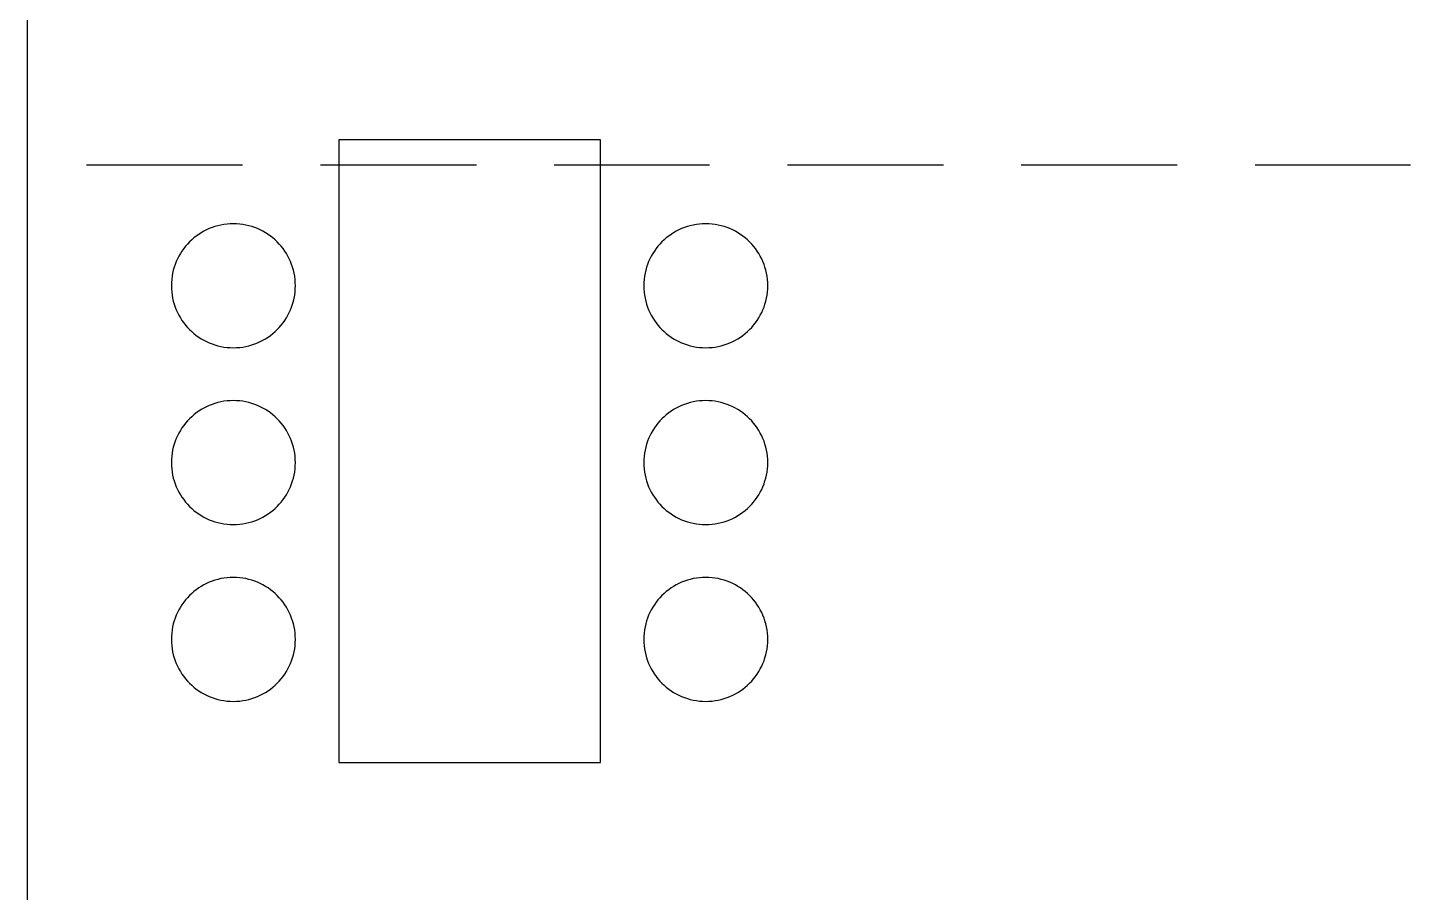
# Model space of a CAD drawing. Header units: millimetres. Extents: x -1120 to 100154, y -9529 to 14223.
# Drawn here: x 0 to 4439, y 4883 to 7661 of the extents above; entities that cross this region are included whole.
import ezdxf

# ---------------------------------------------------------------- set-up
doc = ezdxf.new("R2010")
doc.units = ezdxf.units.MM
doc.linetypes.add('DOTE', pattern=[2.42, 2, -0.2, 0.02, -0.2])
doc.layers.add('A-DOTE', color=1, linetype='Continuous')
doc.layers.add('A-立面看线', color=7, linetype='Continuous')

msp = doc.modelspace()

# ---------------------------------------------------------------- linework, layer by layer
at = {"layer": 'A-DOTE', "linetype": 'DOTE', "ltscale": 1000}
msp.add_line((0, -3700.5), (0, 14221.2), dxfattribs=at)
at = {"layer": 'A-立面看线'}
for points in [[(0, 7035.3), (0, 7535.8)], [(1838.8, 5301), (1838.8, 7300.8), (998.8, 7300.8), (998.8, 5301), (1838.8, 5301)], [(189.3, 7220.3), (689.8, 7220.3)], [(940.1, 7220.3), (1440.6, 7220.3)], [(1690.8, 7220.3), (2189.2, 7220.3)], [(2439.4, 7220.3), (2939.9, 7220.3)], [(3190.2, 7220.3), (3690.7, 7220.3)], [(3940.9, 7220.3), (4439.2, 7220.3)], [(660.4, 7031), (650.2, 7030.7), (640.1, 7029.9), (630.1, 7028.7), (620.3, 7026.9), (610.7, 7024.7), (601.2, 7022), (592, 7018.9), (582.9, 7015.3), (574.1, 7011.3), (565.5, 7006.9), (557.2, 7002.1), (549.1, 6997), (541.3, 6991.4), (533.8, 6985.5), (526.6, 6979.2), (519.7, 6972.6), (513.1, 6965.7), (506.8, 6958.5), (500.9, 6951), (495.3, 6943.2), (490.2, 6935.1), (485.4, 6926.8), (481, 6918.2), (477, 6909.4), (473.4, 6900.3), (470.3, 6891.1), (467.6, 6881.6), (465.4, 6872), (463.6, 6862.2), (462.4, 6852.2), (461.6, 6842.1), (461.3, 6831.9), (461.6, 6821.6), (462.4, 6811.5), (463.6, 6801.5), (465.4, 6791.7), (467.6, 6782.1), (470.3, 6772.6), (473.4, 6763.4), (477, 6754.4), (481, 6745.5), (485.4, 6736.9), (490.2, 6728.6), (495.3, 6720.5), (500.9, 6712.7), (506.8, 6705.2), (513.1, 6698), (519.7, 6691.1), (526.6, 6684.5), (533.8, 6678.2), (541.3, 6672.3), (549.1, 6666.7), (557.2, 6661.6), (565.5, 6656.8), (574.1, 6652.4), (582.9, 6648.4), (592, 6644.8), (601.2, 6641.7), (610.7, 6639), (620.3, 6636.8), (630.1, 6635), (640.1, 6633.8), (650.2, 6633), (660.4, 6632.7), (670.7, 6633), (680.8, 6633.8), (690.8, 6635), (700.6, 6636.8), (710.2, 6639), (719.7, 6641.7), (728.9, 6644.8), (737.9, 6648.4), (746.8, 6652.4), (755.4, 6656.8), (763.7, 6661.6), (771.8, 6666.7), (779.6, 6672.3), (787.1, 6678.2), (794.3, 6684.5), (801.2, 6691.1), (807.8, 6698), (814.1, 6705.2), (820, 6712.7), (825.6, 6720.5), (830.7, 6728.6), (835.5, 6736.9), (839.9, 6745.5), (843.9, 6754.4), (847.5, 6763.4), (850.6, 6772.6), (853.3, 6782.1), (855.5, 6791.7), (857.3, 6801.5), (858.5, 6811.5), (859.3, 6821.6), (859.6, 6831.9), (859.3, 6842.1), (858.5, 6852.2), (857.3, 6862.2), (855.5, 6872), (853.3, 6881.6), (850.6, 6891.1), (847.5, 6900.3), (843.9, 6909.4), (839.9, 6918.2), (835.5, 6926.8), (830.7, 6935.1), (825.6, 6943.2), (820, 6951), (814.1, 6958.5), (807.8, 6965.7), (801.2, 6972.6), (794.3, 6979.2), (787.1, 6985.5), (779.6, 6991.4), (771.8, 6997), (763.7, 7002.1), (755.4, 7006.9), (746.8, 7011.3), (737.9, 7015.3), (728.9, 7018.9), (719.7, 7022), (710.2, 7024.7), (700.6, 7026.9), (690.8, 7028.7), (680.8, 7029.9), (670.7, 7030.7), (660.4, 7031)], [(2177.2, 7031), (2166.9, 7030.7), (2156.8, 7029.9), (2146.9, 7028.7), (2137.1, 7026.9), (2127.4, 7024.7), (2118, 7022), (2108.7, 7018.9), (2099.7, 7015.3), (2090.9, 7011.3), (2082.3, 7006.9), (2073.9, 7002.1), (2065.9, 6997), (2058.1, 6991.4), (2050.5, 6985.5), (2043.3, 6979.2), (2036.4, 6972.6), (2029.8, 6965.7), (2023.5, 6958.5), (2017.6, 6951), (2012.1, 6943.2), (2006.9, 6935.1), (2002.1, 6926.8), (1997.7, 6918.2), (1993.7, 6909.4), (1990.2, 6900.3), (1987, 6891.1), (1984.3, 6881.6), (1982.1, 6872), (1980.4, 6862.2), (1979.1, 6852.2), (1978.3, 6842.1), (1978.1, 6831.9), (1978.3, 6821.6), (1979.1, 6811.5), (1980.4, 6801.5), (1982.1, 6791.7), (1984.3, 6782.1), (1987, 6772.6), (1990.2, 6763.4), (1993.7, 6754.4), (1997.7, 6745.5), (2002.1, 6736.9), (2006.9, 6728.6), (2012.1, 6720.5), (2017.6, 6712.7), (2023.5, 6705.2), (2029.8, 6698), (2036.4, 6691.1), (2043.3, 6684.5), (2050.5, 6678.2), (2058.1, 6672.3), (2065.9, 6666.7), (2073.9, 6661.6), (2082.3, 6656.8), (2090.9, 6652.4), (2099.7, 6648.4), (2108.7, 6644.8), (2118, 6641.7), (2127.4, 6639), (2137.1, 6636.8), (2146.9, 6635), (2156.8, 6633.8), (2166.9, 6633), (2177.2, 6632.7), (2187.4, 6633), (2197.5, 6633.8), (2207.5, 6635), (2217.3, 6636.8), (2226.9, 6639), (2236.4, 6641.7), (2245.6, 6644.8), (2254.7, 6648.4), (2263.5, 6652.4), (2272.1, 6656.8), (2280.4, 6661.6), (2288.5, 6666.7), (2296.3, 6672.3), (2303.8, 6678.2), (2311.1, 6684.5), (2318, 6691.1), (2324.6, 6698), (2330.8, 6705.2), (2336.7, 6712.7), (2342.3, 6720.5), (2347.5, 6728.6), (2352.3, 6736.9), (2356.7, 6745.5), (2360.7, 6754.4), (2364.2, 6763.4), (2367.3, 6772.6), (2370, 6782.1), (2372.3, 6791.7), (2374, 6801.5), (2375.3, 6811.5), (2376, 6821.6), (2376.3, 6831.9), (2376, 6842.1), (2375.3, 6852.2), (2374, 6862.2), (2372.3, 6872), (2370, 6881.6), (2367.3, 6891.1), (2364.2, 6900.3), (2360.7, 6909.4), (2356.7, 6918.2), (2352.3, 6926.8), (2347.5, 6935.1), (2342.3, 6943.2), (2336.7, 6951), (2330.8, 6958.5), (2324.6, 6965.7), (2318, 6972.6), (2311.1, 6979.2), (2303.8, 6985.5), (2296.3, 6991.4), (2288.5, 6997), (2280.4, 7002.1), (2272.1, 7006.9), (2263.5, 7011.3), (2254.7, 7015.3), (2245.6, 7018.9), (2236.4, 7022), (2226.9, 7024.7), (2217.3, 7026.9), (2207.5, 7028.7), (2197.5, 7029.9), (2187.4, 7030.7), (2177.2, 7031)], [(0, 6284.6), (0, 6785.1)], [(660.4, 6463), (650.2, 6462.7), (640.1, 6462), (630.1, 6460.7), (620.3, 6459), (610.7, 6456.7), (601.2, 6454.1), (592, 6450.9), (582.9, 6447.4), (574.1, 6443.4), (565.5, 6439), (557.2, 6434.2), (549.1, 6429), (541.3, 6423.4), (533.8, 6417.5), (526.6, 6411.3), (519.7, 6404.7), (513.1, 6397.8), (506.8, 6390.5), (500.9, 6383), (495.3, 6375.2), (490.2, 6367.1), (485.4, 6358.8), (481, 6350.2), (477, 6341.4), (473.4, 6332.4), (470.3, 6323.1), (467.6, 6313.7), (465.4, 6304), (463.6, 6294.2), (462.4, 6284.3), (461.6, 6274.1), (461.3, 6263.9), (461.6, 6253.6), (462.4, 6243.5), (463.6, 6233.6), (465.4, 6223.8), (467.6, 6214.1), (470.3, 6204.7), (473.4, 6195.4), (477, 6186.4), (481, 6177.6), (485.4, 6169), (490.2, 6160.6), (495.3, 6152.6), (500.9, 6144.8), (506.8, 6137.2), (513.1, 6130), (519.7, 6123.1), (526.6, 6116.5), (533.8, 6110.2), (541.3, 6104.3), (549.1, 6098.8), (557.2, 6093.6), (565.5, 6088.8), (574.1, 6084.4), (582.9, 6080.4), (592, 6076.9), (601.2, 6073.7), (610.7, 6071), (620.3, 6068.8), (630.1, 6067.1), (640.1, 6065.8), (650.2, 6065), (660.4, 6064.8), (670.7, 6065), (680.8, 6065.8), (690.8, 6067.1), (700.6, 6068.8), (710.2, 6071), (719.7, 6073.7), (728.9, 6076.9), (737.9, 6080.4), (746.8, 6084.4), (755.4, 6088.8), (763.7, 6093.6), (771.8, 6098.8), (779.6, 6104.3), (787.1, 6110.2), (794.3, 6116.5), (801.2, 6123.1), (807.8, 6130), (814.1, 6137.2), (820, 6144.8), (825.6, 6152.6), (830.7, 6160.6), (835.5, 6169), (839.9, 6177.6), (843.9, 6186.4), (847.5, 6195.4), (850.6, 6204.7), (853.3, 6214.1), (855.5, 6223.8), (857.3, 6233.6), (858.5, 6243.5), (859.3, 6253.6), (859.6, 6263.9), (859.3, 6274.1), (858.5, 6284.3), (857.3, 6294.2), (855.5, 6304), (853.3, 6313.7), (850.6, 6323.1), (847.5, 6332.4), (843.9, 6341.4), (839.9, 6350.2), (835.5, 6358.8), (830.7, 6367.1), (825.6, 6375.2), (820, 6383), (814.1, 6390.5), (807.8, 6397.8), (801.2, 6404.7), (794.3, 6411.3), (787.1, 6417.5), (779.6, 6423.4), (771.8, 6429), (763.7, 6434.2), (755.4, 6439), (746.8, 6443.4), (737.9, 6447.4), (728.9, 6450.9), (719.7, 6454.1), (710.2, 6456.7), (700.6, 6459), (690.8, 6460.7), (680.8, 6462), (670.7, 6462.7), (660.4, 6463)], [(2177.2, 6463), (2166.9, 6462.7), (2156.8, 6462), (2146.9, 6460.7), (2137.1, 6459), (2127.4, 6456.7), (2118, 6454.1), (2108.7, 6450.9), (2099.7, 6447.4), (2090.9, 6443.4), (2082.3, 6439), (2073.9, 6434.2), (2065.9, 6429), (2058.1, 6423.4), (2050.5, 6417.5), (2043.3, 6411.3), (2036.4, 6404.7), (2029.8, 6397.8), (2023.5, 6390.5), (2017.6, 6383), (2012.1, 6375.2), (2006.9, 6367.1), (2002.1, 6358.8), (1997.7, 6350.2), (1993.7, 6341.4), (1990.2, 6332.4), (1987, 6323.1), (1984.3, 6313.7), (1982.1, 6304), (1980.4, 6294.2), (1979.1, 6284.3), (1978.3, 6274.1), (1978.1, 6263.9), (1978.3, 6253.6), (1979.1, 6243.5), (1980.4, 6233.6), (1982.1, 6223.8), (1984.3, 6214.1), (1987, 6204.7), (1990.2, 6195.4), (1993.7, 6186.4), (1997.7, 6177.6), (2002.1, 6169), (2006.9, 6160.6), (2012.1, 6152.6), (2017.6, 6144.8), (2023.5, 6137.2), (2029.8, 6130), (2036.4, 6123.1), (2043.3, 6116.5), (2050.5, 6110.2), (2058.1, 6104.3), (2065.9, 6098.8), (2073.9, 6093.6), (2082.3, 6088.8), (2090.9, 6084.4), (2099.7, 6080.4), (2108.7, 6076.9), (2118, 6073.7), (2127.4, 6071), (2137.1, 6068.8), (2146.9, 6067.1), (2156.8, 6065.8), (2166.9, 6065), (2177.2, 6064.8), (2187.4, 6065), (2197.5, 6065.8), (2207.5, 6067.1), (2217.3, 6068.8), (2226.9, 6071), (2236.4, 6073.7), (2245.6, 6076.9), (2254.7, 6080.4), (2263.5, 6084.4), (2272.1, 6088.8), (2280.4, 6093.6), (2288.5, 6098.8), (2296.3, 6104.3), (2303.8, 6110.2), (2311.1, 6116.5), (2318, 6123.1), (2324.6, 6130), (2330.8, 6137.2), (2336.7, 6144.8), (2342.3, 6152.6), (2347.5, 6160.6), (2352.3, 6169), (2356.7, 6177.6), (2360.7, 6186.4), (2364.2, 6195.4), (2367.3, 6204.7), (2370, 6214.1), (2372.3, 6223.8), (2374, 6233.6), (2375.3, 6243.5), (2376, 6253.6), (2376.3, 6263.9), (2376, 6274.1), (2375.3, 6284.3), (2374, 6294.2), (2372.3, 6304), (2370, 6313.7), (2367.3, 6323.1), (2364.2, 6332.4), (2360.7, 6341.4), (2356.7, 6350.2), (2352.3, 6358.8), (2347.5, 6367.1), (2342.3, 6375.2), (2336.7, 6383), (2330.8, 6390.5), (2324.6, 6397.8), (2318, 6404.7), (2311.1, 6411.3), (2303.8, 6417.5), (2296.3, 6423.4), (2288.5, 6429), (2280.4, 6434.2), (2272.1, 6439), (2263.5, 6443.4), (2254.7, 6447.4), (2245.6, 6450.9), (2236.4, 6454.1), (2226.9, 6456.7), (2217.3, 6459), (2207.5, 6460.7), (2197.5, 6462), (2187.4, 6462.7), (2177.2, 6463)], [(0, 5536), (0, 6034.3)], [(660.4, 5895), (650.2, 5894.8), (640.1, 5894), (630.1, 5892.8), (620.3, 5891), (610.7, 5888.8), (601.2, 5886.1), (592, 5883), (582.9, 5879.4), (574.1, 5875.4), (565.5, 5871), (557.2, 5866.2), (549.1, 5861), (541.3, 5855.5), (533.8, 5849.6), (526.6, 5843.3), (519.7, 5836.7), (513.1, 5829.8), (506.8, 5822.6), (500.9, 5815.1), (495.3, 5807.3), (490.2, 5799.2), (485.4, 5790.8), (481, 5782.3), (477, 5773.4), (473.4, 5764.4), (470.3, 5755.1), (467.6, 5745.7), (465.4, 5736.1), (463.6, 5726.3), (462.4, 5716.3), (461.6, 5706.2), (461.3, 5695.9), (461.6, 5685.7), (462.4, 5675.6), (463.6, 5665.6), (465.4, 5655.8), (467.6, 5646.2), (470.3, 5636.7), (473.4, 5627.5), (477, 5618.4), (481, 5609.6), (485.4, 5601), (490.2, 5592.7), (495.3, 5584.6), (500.9, 5576.8), (506.8, 5569.3), (513.1, 5562.1), (519.7, 5555.1), (526.6, 5548.5), (533.8, 5542.3), (541.3, 5536.4), (549.1, 5530.8), (557.2, 5525.6), (565.5, 5520.9), (574.1, 5516.5), (582.9, 5512.5), (592, 5508.9), (601.2, 5505.8), (610.7, 5503.1), (620.3, 5500.9), (630.1, 5499.1), (640.1, 5497.8), (650.2, 5497.1), (660.4, 5496.8), (670.7, 5497.1), (680.8, 5497.8), (690.8, 5499.1), (700.6, 5500.9), (710.2, 5503.1), (719.7, 5505.8), (728.9, 5508.9), (737.9, 5512.5), (746.8, 5516.5), (755.4, 5520.9), (763.7, 5525.6), (771.8, 5530.8), (779.6, 5536.4), (787.1, 5542.3), (794.3, 5548.5), (801.2, 5555.1), (807.8, 5562.1), (814.1, 5569.3), (820, 5576.8), (825.6, 5584.6), (830.7, 5592.7), (835.5, 5601), (839.9, 5609.6), (843.9, 5618.4), (847.5, 5627.5), (850.6, 5636.7), (853.3, 5646.2), (855.5, 5655.8), (857.3, 5665.6), (858.5, 5675.6), (859.3, 5685.7), (859.6, 5695.9), (859.3, 5706.2), (858.5, 5716.3), (857.3, 5726.3), (855.5, 5736.1), (853.3, 5745.7), (850.6, 5755.1), (847.5, 5764.4), (843.9, 5773.4), (839.9, 5782.3), (835.5, 5790.8), (830.7, 5799.2), (825.6, 5807.3), (820, 5815.1), (814.1, 5822.6), (807.8, 5829.8), (801.2, 5836.7), (794.3, 5843.3), (787.1, 5849.6), (779.6, 5855.5), (771.8, 5861), (763.7, 5866.2), (755.4, 5871), (746.8, 5875.4), (737.9, 5879.4), (728.9, 5883), (719.7, 5886.1), (710.2, 5888.8), (700.6, 5891), (690.8, 5892.8), (680.8, 5894), (670.7, 5894.8), (660.4, 5895)], [(2177.2, 5895), (2166.9, 5894.8), (2156.8, 5894), (2146.9, 5892.8), (2137.1, 5891), (2127.4, 5888.8), (2118, 5886.1), (2108.7, 5883), (2099.7, 5879.4), (2090.9, 5875.4), (2082.3, 5871), (2073.9, 5866.2), (2065.9, 5861), (2058.1, 5855.5), (2050.5, 5849.6), (2043.3, 5843.3), (2036.4, 5836.7), (2029.8, 5829.8), (2023.5, 5822.6), (2017.6, 5815.1), (2012.1, 5807.3), (2006.9, 5799.2), (2002.1, 5790.8), (1997.7, 5782.3), (1993.7, 5773.4), (1990.2, 5764.4), (1987, 5755.1), (1984.3, 5745.7), (1982.1, 5736.1), (1980.4, 5726.3), (1979.1, 5716.3), (1978.3, 5706.2), (1978.1, 5695.9), (1978.3, 5685.7), (1979.1, 5675.6), (1980.4, 5665.6), (1982.1, 5655.8), (1984.3, 5646.2), (1987, 5636.7), (1990.2, 5627.5), (1993.7, 5618.4), (1997.7, 5609.6), (2002.1, 5601), (2006.9, 5592.7), (2012.1, 5584.6), (2017.6, 5576.8), (2023.5, 5569.3), (2029.8, 5562.1), (2036.4, 5555.1), (2043.3, 5548.5), (2050.5, 5542.3), (2058.1, 5536.4), (2065.9, 5530.8), (2073.9, 5525.6), (2082.3, 5520.9), (2090.9, 5516.5), (2099.7, 5512.5), (2108.7, 5508.9), (2118, 5505.8), (2127.4, 5503.1), (2137.1, 5500.9), (2146.9, 5499.1), (2156.8, 5497.8), (2166.9, 5497.1), (2177.2, 5496.8), (2187.4, 5497.1), (2197.5, 5497.8), (2207.5, 5499.1), (2217.3, 5500.9), (2226.9, 5503.1), (2236.4, 5505.8), (2245.6, 5508.9), (2254.7, 5512.5), (2263.5, 5516.5), (2272.1, 5520.9), (2280.4, 5525.6), (2288.5, 5530.8), (2296.3, 5536.4), (2303.8, 5542.3), (2311.1, 5548.5), (2318, 5555.1), (2324.6, 5562.1), (2330.8, 5569.3), (2336.7, 5576.8), (2342.3, 5584.6), (2347.5, 5592.7), (2352.3, 5601), (2356.7, 5609.6), (2360.7, 5618.4), (2364.2, 5627.5), (2367.3, 5636.7), (2370, 5646.2), (2372.3, 5655.8), (2374, 5665.6), (2375.3, 5675.6), (2376, 5685.7), (2376.3, 5695.9), (2376, 5706.2), (2375.3, 5716.3), (2374, 5726.3), (2372.3, 5736.1), (2370, 5745.7), (2367.3, 5755.1), (2364.2, 5764.4), (2360.7, 5773.4), (2356.7, 5782.3), (2352.3, 5790.8), (2347.5, 5799.2), (2342.3, 5807.3), (2336.7, 5815.1), (2330.8, 5822.6), (2324.6, 5829.8), (2318, 5836.7), (2311.1, 5843.3), (2303.8, 5849.6), (2296.3, 5855.5), (2288.5, 5861), (2280.4, 5866.2), (2272.1, 5871), (2263.5, 5875.4), (2254.7, 5879.4), (2245.6, 5883), (2236.4, 5886.1), (2226.9, 5888.8), (2217.3, 5891), (2207.5, 5892.8), (2197.5, 5894), (2187.4, 5894.8), (2177.2, 5895)], [(0, 4785.2), (0, 5285.7)]]:
    msp.add_lwpolyline(points, dxfattribs=at)

doc.saveas('drawing.dxf')
